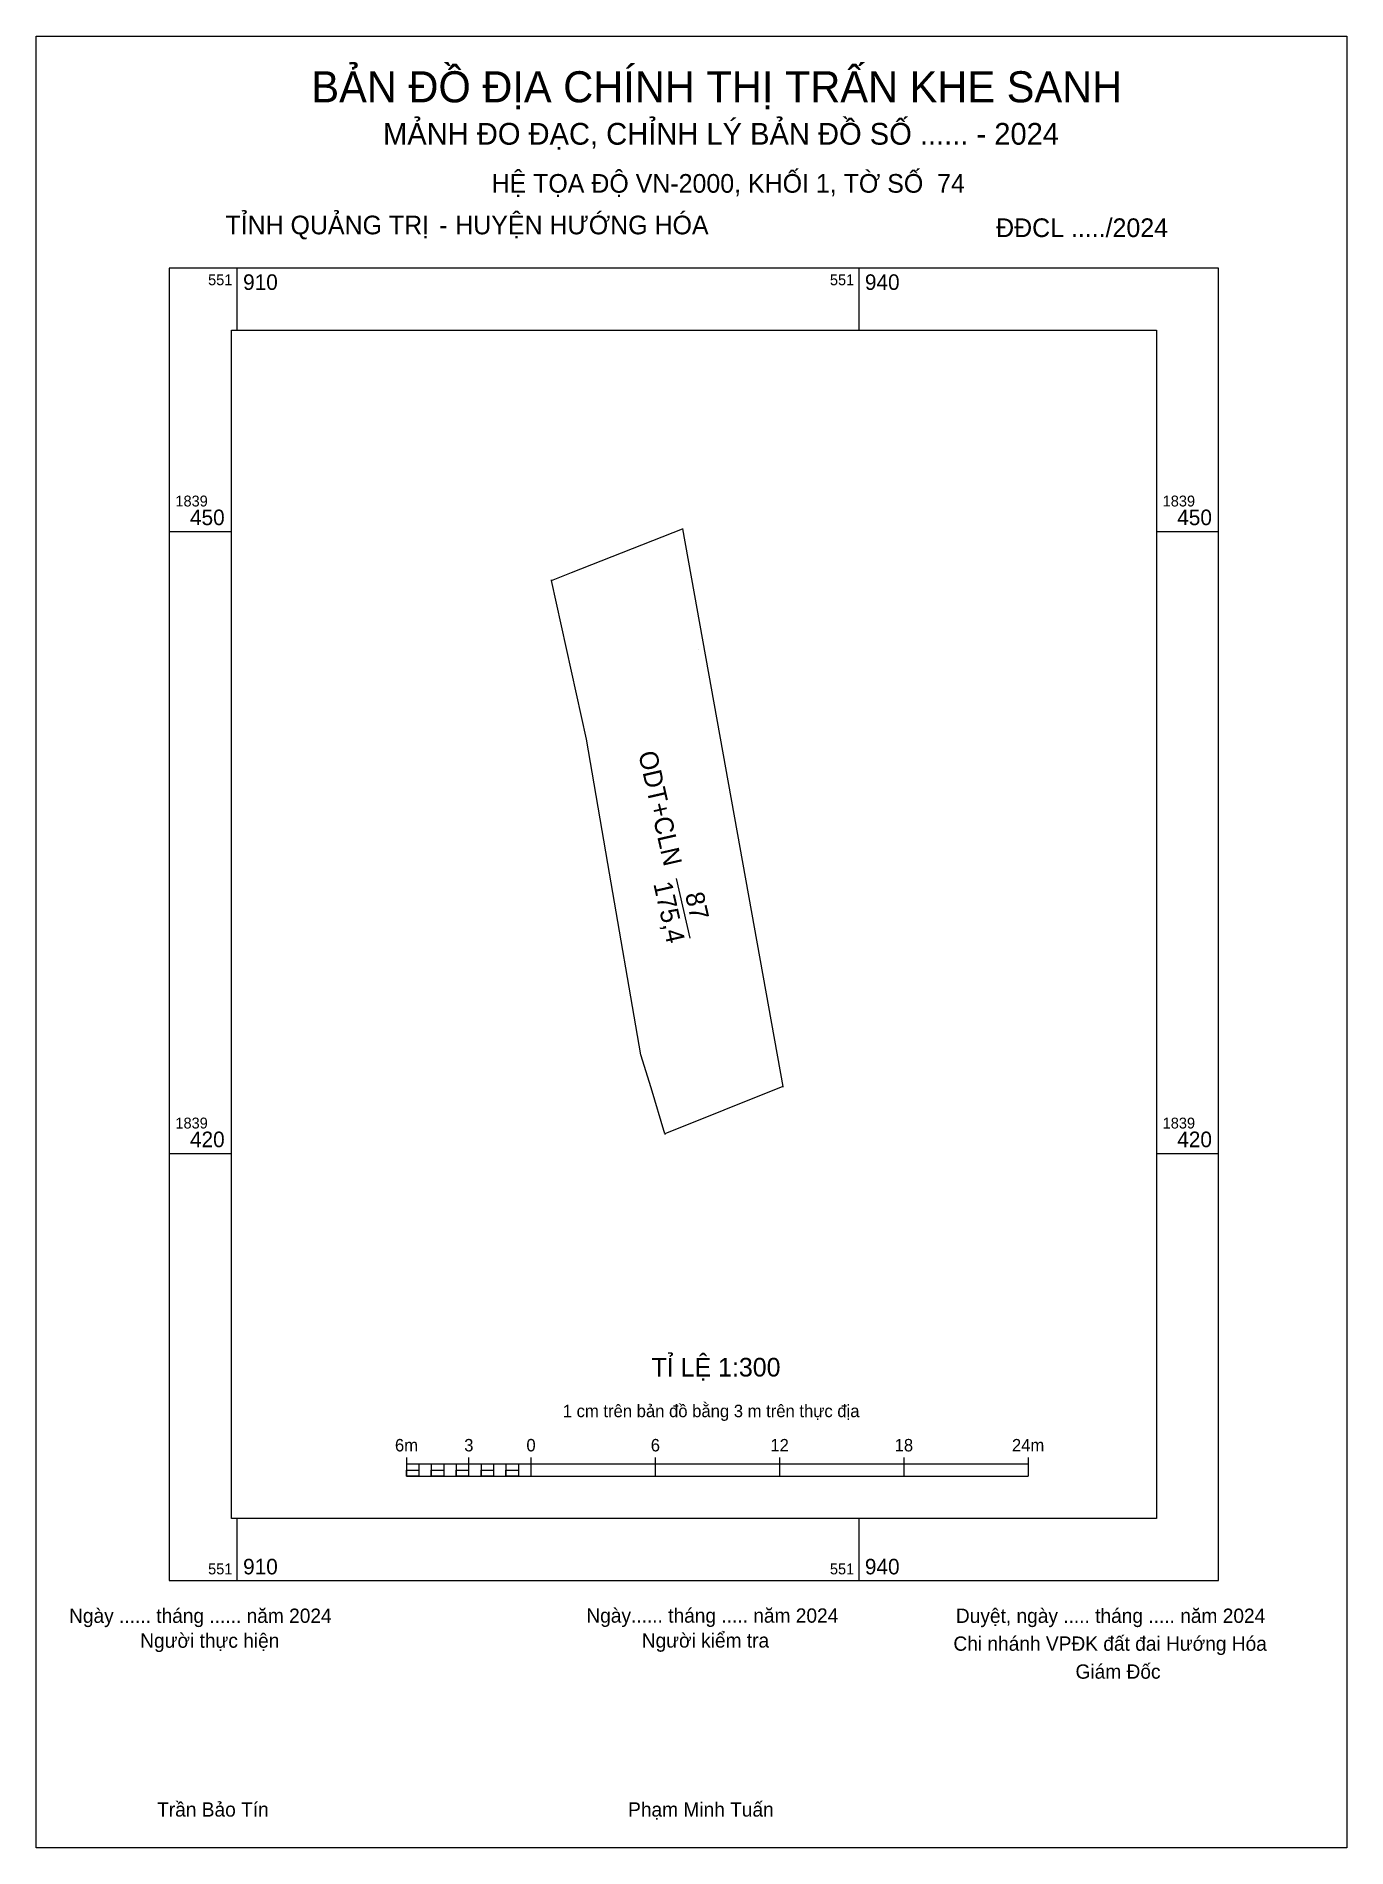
# Model space of a CAD drawing. Extents: x 551900.3 to 551963.5, y 1839386.5 to 1839473.9.
import ezdxf

# ---------------------------------------------------------------- set-up
doc = ezdxf.new("R2010")
doc.units = 0
for name, color, linetype in [('Level 1', 7, 'Continuous'), ('Level 10', 7, 'Continuous'), ('Level 13', 7, 'Continuous'), ('Level 14', 7, 'Continuous'), ('Level 2', 7, 'Continuous'), ('Level 27', 7, 'Continuous'), ('Level 6', 7, 'Continuous'), ('Level 62', 7, 'Continuous'), ('Level 63', 7, 'Continuous')]:
    doc.layers.add(name, color=color, linetype=linetype)

msp = doc.modelspace()

# ---------------------------------------------------------------- linework, layer by layer
at = {"layer": 'Level 1'}
for p, q in [((551900.32, 1839473.88), (551900.32, 1839473.88)), ((551963.549, 1839386.51), (551963.549, 1839386.51))]:
    msp.add_line(p, q, dxfattribs=at)
at = {"layer": 'Level 10'}
msp.add_line((551931.198, 1839433.26), (551931.853, 1839430.385), dxfattribs=at)
msp.add_lwpolyline([(551936.343, 1839423.221), (551930.655, 1839420.946), (551929.981, 1839423.164), (551929.496, 1839424.759), (551927.904, 1839433.983), (551926.87, 1839439.97), (551925.18, 1839447.629), (551926.15, 1839448.01), (551931.507, 1839450.115)], close=True, dxfattribs=at)
at = {"layer": 'Level 14'}
msp.add_line((551932.269, 1839444.283), (551932.269, 1839444.283), dxfattribs=at)
at = {"layer": 'Level 2'}
msp.add_lwpolyline([(551900.319, 1839473.88), (551963.547, 1839473.88), (551963.547, 1839386.51), (551900.319, 1839386.51)], close=True, dxfattribs=at)
at = {"layer": 'Level 27'}
for p, q in [((551931.507, 1839450.115), (551931.535, 1839450.126)), ((551925.18, 1839447.629), (551925.172, 1839447.658)), ((551926.87, 1839439.97), (551926.841, 1839439.961)), ((551927.904, 1839433.983), (551927.875, 1839433.974)), ((551936.343, 1839423.221), (551936.371, 1839423.232)), ((551929.981, 1839423.164), (551929.953, 1839423.152)), ((551930.655, 1839420.946), (551930.664, 1839420.917))]:
    msp.add_line(p, q, dxfattribs=at)
at = {"layer": 'Level 62'}
msp.add_lwpolyline([(551909.734, 1839459.696), (551954.366, 1839459.696), (551954.366, 1839402.396), (551909.734, 1839402.396)], close=True, dxfattribs=at)
at = {"layer": 'Level 63'}
for p, q in [((551900.319, 1839472.38), (551900.319, 1839473.88)), ((551900.319, 1839473.88), (551901.819, 1839473.88)), ((551900.319, 1839472.38), (551900.319, 1839473.88)), ((551900.319, 1839473.88), (551901.819, 1839473.88)), ((551962.047, 1839473.88), (551963.547, 1839473.88)), ((551962.047, 1839473.88), (551963.547, 1839473.88)), ((551963.547, 1839473.88), (551963.547, 1839472.38)), ((551963.547, 1839473.88), (551963.547, 1839472.38)), ((551900.319, 1839472.38), (551900.319, 1839472.38)), ((551900.319, 1839472.38), (551900.319, 1839472.38)), ((551910, 1839462.696), (551910, 1839459.696)), ((551940, 1839462.696), (551940, 1839459.696)), ((551906.734, 1839450), (551909.734, 1839450)), ((551954.366, 1839450), (551957.366, 1839450)), ((551906.734, 1839420), (551909.734, 1839420)), ((551954.366, 1839420), (551957.366, 1839420)), ((551918.181, 1839405.327), (551918.181, 1839404.427)), ((551918.181, 1839405.027), (551948.181, 1839405.027)), ((551918.781, 1839405.027), (551918.781, 1839404.427)), ((551919.381, 1839405.027), (551919.381, 1839404.427)), ((551919.981, 1839405.027), (551919.981, 1839404.427)), ((551920.581, 1839405.027), (551920.581, 1839404.427)), ((551921.181, 1839405.327), (551921.181, 1839404.427)), ((551921.181, 1839405.027), (551921.181, 1839404.427)), ((551921.781, 1839405.027), (551921.781, 1839404.427)), ((551922.381, 1839405.027), (551922.381, 1839404.427)), ((551922.981, 1839405.027), (551922.981, 1839404.427)), ((551923.581, 1839405.027), (551923.581, 1839404.427)), ((551924.181, 1839405.327), (551924.181, 1839404.427)), ((551924.181, 1839405.027), (551924.181, 1839404.427)), ((551930.181, 1839405.327), (551930.181, 1839404.427)), ((551936.181, 1839405.327), (551936.181, 1839404.427)), ((551942.181, 1839405.327), (551942.181, 1839404.427)), ((551948.181, 1839405.327), (551948.181, 1839404.427)), ((551918.181, 1839404.427), (551948.181, 1839404.427)), ((551910, 1839402.396), (551910, 1839399.396)), ((551940, 1839402.396), (551940, 1839399.396)), ((551900.319, 1839386.51), (551900.319, 1839388.01)), ((551900.319, 1839386.51), (551900.319, 1839388.01)), ((551963.547, 1839388.01), (551963.547, 1839386.51)), ((551963.547, 1839388.01), (551963.547, 1839386.51)), ((551901.819, 1839386.51), (551900.319, 1839386.51)), ((551901.819, 1839386.51), (551900.319, 1839386.51)), ((551963.547, 1839386.51), (551962.047, 1839386.51)), ((551963.547, 1839386.51), (551962.047, 1839386.51))]:
    msp.add_line(p, q, dxfattribs=at)
for points in [[(551906.734, 1839462.696), (551906.734, 1839399.396), (551957.366, 1839399.396), (551957.366, 1839462.696)], [(551918.181, 1839404.727), (551918.781, 1839404.727), (551918.781, 1839404.427), (551918.181, 1839404.427)], [(551918.181, 1839404.727), (551918.781, 1839404.727), (551918.781, 1839404.427), (551918.181, 1839404.427)], [(551919.381, 1839404.727), (551919.981, 1839404.727), (551919.981, 1839404.427), (551919.381, 1839404.427)], [(551920.581, 1839404.727), (551921.181, 1839404.727), (551921.181, 1839404.427), (551920.581, 1839404.427)], [(551921.781, 1839404.727), (551922.381, 1839404.727), (551922.381, 1839404.427), (551921.781, 1839404.427)], [(551922.981, 1839404.727), (551923.581, 1839404.727), (551923.581, 1839404.427), (551922.981, 1839404.427)]]:
    msp.add_lwpolyline(points, close=True, dxfattribs=at)

# ---------------------------------------------------------------- texts
at = {"layer": 'Level 13'}
for s, p in [('ODT+CLN', (551929.36, 1839439.301)), ('175,4', (551930.087, 1839433.005)), ('87', (551931.618, 1839432.495))]:
    msp.add_text(s, height=0.9, rotation=282.83676, dxfattribs=at).set_placement(p)
at = {"layer": 'Level 6'}
for s, p in [('HỆ TỌA ÐỘ VN-2000, KHỐI 1, TỜ SỐ  74', (551922.287, 1839466.333)), ('TỈ LỆ 1:300', (551930.006, 1839409.239))]:
    msp.add_text(s, height=0.9, dxfattribs=at).set_placement(p)
at = {"layer": 'Level 63'}
for s, height, p in [('BẢN ĐỒ ĐỊA CHÍNH THỊ TRẤN KHE SANH', 1.5, (551913.595, 1839470.692)), ('MẢNH ĐO ĐẠC, CHỈNH LÝ BẢN ĐỒ SỐ ...... - 2024', 1.05, (551917.052, 1839468.649)), ('TỈNH QUẢNG TRỊ', 0.9, (551909.446, 1839464.327)), (' HUYỆN HƯỚNG HÓA', 0.9, (551920.2, 1839464.327)), ('-', 0.9, (551919.757, 1839464.327)), ('ĐĐCL ...../2024', 0.9, (551946.63, 1839464.195)), ('551', 0.525, (551908.612, 1839461.871)), ('910', 0.75, (551910.3, 1839461.646)), ('551', 0.525, (551938.612, 1839461.871)), ('940', 0.75, (551940.3, 1839461.646)), ('1839', 0.525, (551907.034, 1839451.2)), ('1839', 0.525, (551954.666, 1839451.2)), ('450', 0.75, (551907.737, 1839450.3)), ('450', 0.75, (551955.369, 1839450.3)), ('1839', 0.525, (551907.034, 1839421.2)), ('1839', 0.525, (551954.666, 1839421.2)), ('420', 0.75, (551907.737, 1839420.3)), ('420', 0.75, (551955.369, 1839420.3)), ('1 cm trên bản đồ bằng 3 m trên thực địa', 0.6, (551925.722, 1839407.277)), ('6m', 0.6, (551917.626, 1839405.627)), ('3', 0.6, (551920.967, 1839405.627)), ('0', 0.6, (551923.969, 1839405.627)), ('6', 0.6, (551929.967, 1839405.627)), ('12', 0.6, (551935.738, 1839405.627)), ('18', 0.6, (551941.734, 1839405.627)), ('24m', 0.6, (551947.393, 1839405.627)), ('551', 0.525, (551908.612, 1839399.696)), ('910', 0.75, (551910.3, 1839399.696)), ('551', 0.525, (551938.612, 1839399.696)), ('940', 0.75, (551940.3, 1839399.696)), ('Ngày ...... tháng ...... năm 2024', 0.69, (551901.904, 1839397.356)), ('Ngày...... tháng ..... năm 2024', 0.69, (551926.861, 1839397.365)), ('Duyệt, ngày ..... tháng ..... năm 2024', 0.69, (551944.691, 1839397.355)), ('Người thực hiện', 0.69, (551905.336, 1839396.156)), ('Người kiểm tra', 0.69, (551929.535, 1839396.165)), ('Chi nhánh VPĐK đất đai Hướng Hóa', 0.69, (551944.57, 1839396.012)), ('Giám Đốc', 0.69, (551950.461, 1839394.664)), ('Trần Bảo Tín', 0.69, (551906.152, 1839388.012)), ('Phạm Minh Tuấn', 0.69, (551928.875, 1839388.012))]:
    msp.add_text(s, height=height, dxfattribs=at).set_placement(p)

doc.saveas('drawing.dxf')
